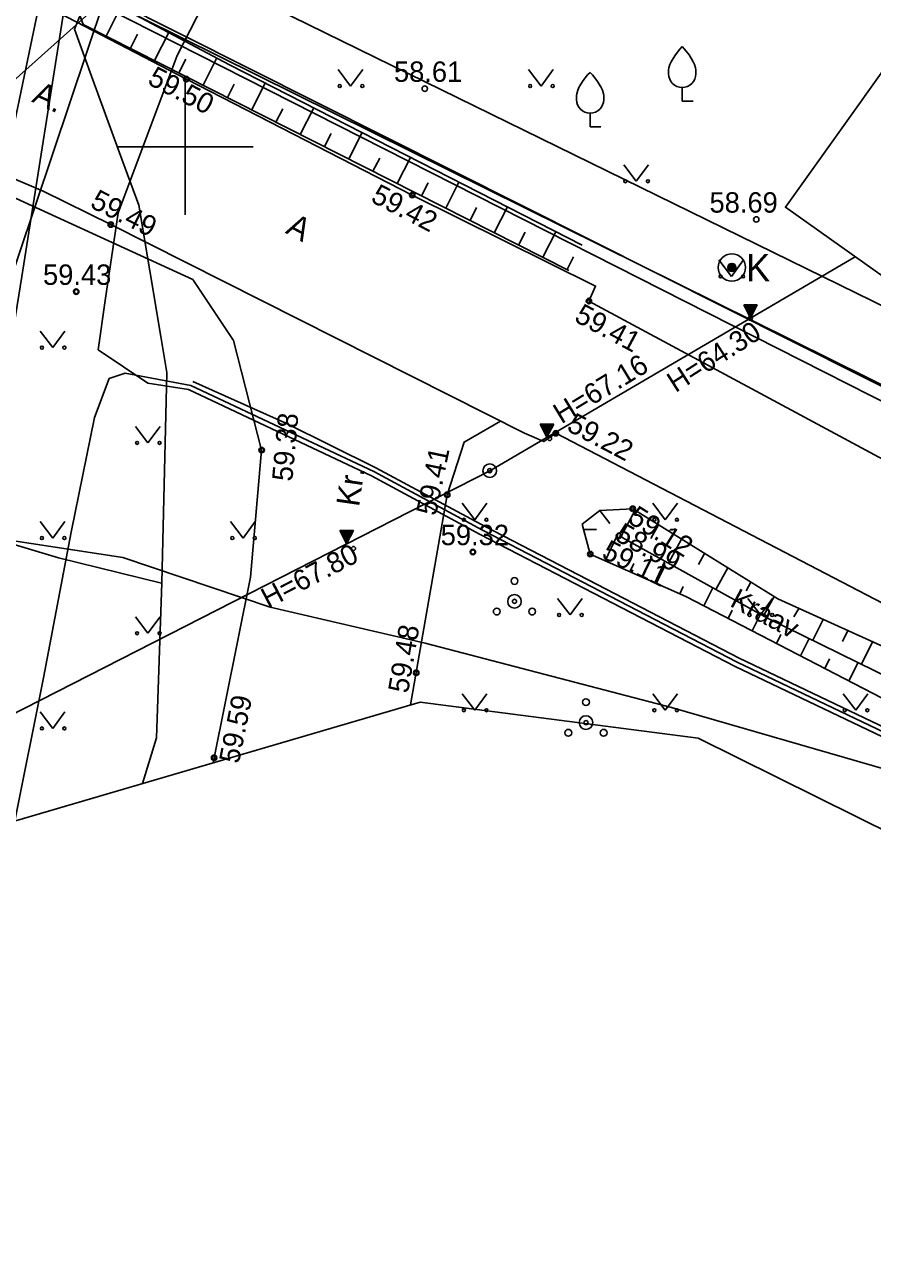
# Model space of a CAD drawing. Extents: x 634492 to 636012, y 6467244 to 6469078.
# Drawn here: x 634994.09 to 635025.27, y 6468109.92 to 6468154.5 of the extents above; entities that cross this region are included whole.
import ezdxf

# ---------------------------------------------------------------- set-up
doc = ezdxf.new("R2010")
doc.units = 0
for name, color, linetype in [('AED', 7, 'Continuous'), ('HALJASTUS', 7, 'Continuous'), ('HOONE', 7, 'Continuous'), ('KORGUS-EH2000', 7, 'Continuous'), ('KPKAABEL', 7, 'Continuous'), ('KTRASS', 7, 'Continuous'), ('MOOTMPUNKT', 7, 'Continuous'), ('MOOTPIIR', 7, 'Continuous'), ('MPKAABEL', 7, 'Continuous'), ('MPOHULIIN', 7, 'Continuous'), ('PIIR', 7, 'Continuous'), ('POST', 7, 'Continuous'), ('PUU', 7, 'Continuous'), ('RELJEEF', 7, 'Continuous'), ('SITRASS', 7, 'Continuous'), ('TEE', 7, 'Continuous'), ('VEEKOGU', 7, 'Continuous'), ('VKAEV', 7, 'Continuous'), ('VORK', 7, 'Continuous')]:
    doc.layers.add(name, color=color, linetype=linetype)

msp = doc.modelspace()

# ---------------------------------------------------------------- linework, layer by layer
at = {"layer": 'AED'}
msp.add_lwpolyline([(635001.127, 6468164.037), (634997.327, 6468155.411), (635029.882, 6468139.041)], dxfattribs=at)
at = {"layer": 'HALJASTUS'}
for p, q in [((635005.619, 6468152.839), (635006.083, 6468152.232)), ((635006.083, 6468152.232), (635006.528, 6468152.839)), ((635012.619, 6468152.839), (635013.083, 6468152.232)), ((635013.083, 6468152.232), (635013.528, 6468152.839)), ((635016.119, 6468149.339), (635016.583, 6468148.732)), ((635016.583, 6468148.732), (635017.028, 6468149.339)), ((635019.619, 6468145.839), (635020.083, 6468145.232)), ((635020.083, 6468145.232), (635020.528, 6468145.839)), ((634994.669, 6468143.22), (634995.133, 6468142.613)), ((634995.133, 6468142.613), (634995.578, 6468143.22)), ((634998.169, 6468139.72), (634998.633, 6468139.113)), ((634998.633, 6468139.113), (634999.078, 6468139.72)), ((635010.185, 6468136.891), (635010.648, 6468136.284)), ((635010.648, 6468136.284), (635011.094, 6468136.891)), ((635017.185, 6468136.891), (635017.648, 6468136.284)), ((635017.648, 6468136.284), (635018.094, 6468136.891)), ((634994.669, 6468136.22), (634995.133, 6468135.613)), ((634995.133, 6468135.613), (634995.578, 6468136.22)), ((635001.669, 6468136.22), (635002.133, 6468135.613)), ((635002.133, 6468135.613), (635002.578, 6468136.22)), ((635013.685, 6468133.391), (635014.148, 6468132.784)), ((635014.148, 6468132.784), (635014.594, 6468133.391)), ((635020.685, 6468133.391), (635021.148, 6468132.784)), ((635021.148, 6468132.784), (635021.594, 6468133.391)), ((634998.169, 6468132.72), (634998.633, 6468132.113)), ((634998.633, 6468132.113), (634999.078, 6468132.72)), ((635010.185, 6468129.891), (635010.648, 6468129.284)), ((635010.648, 6468129.284), (635011.094, 6468129.891)), ((635017.185, 6468129.891), (635017.648, 6468129.284)), ((635017.648, 6468129.284), (635018.094, 6468129.891)), ((635024.185, 6468129.891), (635024.648, 6468129.284)), ((635024.648, 6468129.284), (635025.094, 6468129.891)), ((634994.669, 6468129.22), (634995.133, 6468128.613)), ((634995.133, 6468128.613), (634995.578, 6468129.22))]:
    msp.add_line(p, q, dxfattribs=at)
msp.add_lwpolyline([(635029.445, 6468138.7), (634997.125, 6468155.093)], dxfattribs=at)
for centre in [(635005.682, 6468152.232), (635006.511, 6468152.232), (635012.682, 6468152.232), (635013.511, 6468152.232), (635016.182, 6468148.732), (635017.011, 6468148.732), (635019.682, 6468145.232), (635020.511, 6468145.232), (634994.732, 6468142.613), (634995.56, 6468142.613), (634998.232, 6468139.113), (634999.06, 6468139.113), (635010.247, 6468136.284), (635011.076, 6468136.284), (635017.247, 6468136.284), (635018.076, 6468136.284), (634994.732, 6468135.613), (634995.56, 6468135.613), (635001.732, 6468135.613), (635002.56, 6468135.613), (635013.747, 6468132.784), (635014.576, 6468132.784), (635020.747, 6468132.784), (635021.576, 6468132.784), (634998.232, 6468132.113), (634999.06, 6468132.113), (635010.247, 6468129.284), (635011.076, 6468129.284), (635017.247, 6468129.284), (635018.076, 6468129.284), (635024.247, 6468129.284), (635025.076, 6468129.284), (634994.732, 6468128.613), (634995.56, 6468128.613)]:
    msp.add_circle(centre, 0.055, dxfattribs=at)
at = {"layer": 'HOONE'}
msp.add_lwpolyline([(635033.319, 6468145.789), (635036.241, 6468149.8), (635027.79, 6468155.8), (635022.062, 6468147.775), (635028.573, 6468143.154), (635031.403, 6468147.149), (635033.319, 6468145.789)], dxfattribs=at)
at = {"layer": 'KORGUS-EH2000'}
for centre in [(635000.045, 6468152.487), (635008.808, 6468152.136), (635008.348, 6468148.221), (634997.266, 6468147.139), (635020.993, 6468147.327), (634995.996, 6468144.672), (635014.842, 6468144.327), (635013.624, 6468139.465), (635002.811, 6468138.847), (635009.632, 6468137.202), (635016.454, 6468136.688), (635015.949, 6468135.699), (635010.576, 6468135.101), (635014.891, 6468135.023), (635008.493, 6468130.658), (635001.063, 6468127.533)]:
    msp.add_circle(centre, 0.1, dxfattribs=at)
at = {"layer": 'KPKAABEL'}
for points in [[(635084.992, 6468098.574), (635084.685, 6468098.726), (635084.451, 6468099.08), (635084.787, 6468100.477), (635084.761, 6468101.318), (635084.446, 6468102.171), (635083.227, 6468102.994), (635078.048, 6468105.004), (635069.023, 6468108.832), (635064.165, 6468110.758), (635062.777, 6468111.393), (635058.239, 6468113.249), (635039.958, 6468121.47), (635020.212, 6468130.892), (635010.849, 6468135.749), (635006.854, 6468137.9), (635000.122, 6468141.071), (634998.629, 6468141.307), (634996.805, 6468142.537), (634997.06, 6468144.342), (634997.54, 6468147.57), (634999.71, 6468153.36), (635001.138, 6468156.16)], [(635085.071, 6468098.732), (635084.806, 6468098.863), (635084.64, 6468099.114), (635084.964, 6468100.459), (635084.936, 6468101.352), (635084.592, 6468102.285), (635083.309, 6468103.151), (635078.114, 6468105.167), (635069.09, 6468108.995), (635064.234, 6468110.92), (635062.847, 6468111.555), (635058.309, 6468113.411), (635040.032, 6468121.63), (635020.291, 6468131.05), (635010.931, 6468135.905), (635006.933, 6468138.058), (635000.211, 6468141.224), (634997.791, 6468141.679), (634997.204, 6468141.475), (634996.665, 6468140.041), (634995.813, 6468135.827), (634994.79, 6468130.479), (634993.736, 6468125.217)]]:
    msp.add_lwpolyline(points, dxfattribs=at)
at = {"layer": 'KTRASS'}
msp.add_lwpolyline([(635063.681, 6468125.514), (635063.51, 6468125.134), (635061.02, 6468120.125), (635059.203, 6468117.175), (635058.133, 6468115.215), (635056.777, 6468114.739), (635054.496, 6468115.016), (635052.817, 6468115.998), (635048.694, 6468118.77), (635038.825, 6468123.351), (635028.938, 6468126.184), (635017.881, 6468129.382), (635008.817, 6468131.751), (635003.119, 6468133.071), (634997.715, 6468134.895), (634993.461, 6468135.542), (634991.362, 6468134.805), (634989.514, 6468133.218), (634988.515, 6468131.056), (634986.679, 6468124.878)], dxfattribs=at)
at = {"layer": 'MOOTMPUNKT'}
for centre in [(635000.045, 6468152.487), (635008.348, 6468148.221), (634997.266, 6468147.139), (634995.996, 6468144.672), (635014.842, 6468144.327), (635020.778, 6468143.695), (635013.624, 6468139.465), (635013.397, 6468139.271), (635002.811, 6468138.847), (635011.195, 6468138.091), (635011.196, 6468138.09), (635009.632, 6468137.202), (635016.454, 6468136.688), (635015.949, 6468135.699), (635006.187, 6468135.23), (635010.576, 6468135.101), (635014.891, 6468135.023), (635012.105, 6468133.285), (635008.493, 6468130.658), (635014.733, 6468128.828), (635001.063, 6468127.533)]:
    msp.add_circle(centre, 0.075, dxfattribs=at)
at = {"layer": 'MOOTPIIR'}
for points in [[(634729.989, 6468289.833), (634750.804, 6468284.704), (634775.823, 6468278.361), (634795.331, 6468270.889), (634818.188, 6468259.873), (634849.36, 6468242.981), (634874.498, 6468228.089), (634900.724, 6468210.248), (634917.885, 6468201.479), (634952.478, 6468180.839), (634960.937, 6468175.172), (634964.466, 6468177.673), (634975.002, 6468173.225), (634978.38, 6468172.666), (634990.486, 6468168.308), (634998.369, 6468165.076), (635001.281, 6468163.979), (635000.273, 6468156.584), (635061.864, 6468126.398), (635099.681, 6468108.014), (635138.946, 6468089.337), (635253.62, 6468037.312)], [(635166.628, 6468058.637), (635140.298, 6468070.91), (635122.186, 6468078.569), (635103.295, 6468086.257), (635063.957, 6468105.888), (635018.857, 6468128.259), (635008.638, 6468129.582), (634989.361, 6468123.935), (634953.076, 6468136.692), (634935.419, 6468170.311), (634907.957, 6468188.325), (634892.774, 6468198.47), (634868.726, 6468211.546), (634863.84, 6468216.503), (634790.603, 6468257.391), (634766.581, 6468265.828), (634748.631, 6468268.756), (634730.828, 6468272.911)]]:
    msp.add_lwpolyline(points, dxfattribs=at)
at = {"layer": 'MPKAABEL'}
for points in [[(635015.475, 6468133.728), (635011.006, 6468136.046), (635007.005, 6468138.2), (635003.701, 6468139.841), (635000.282, 6468141.368)], [(635015.475, 6468133.728), (635011.006, 6468136.046), (635007.005, 6468138.2), (635003.701, 6468139.841), (635000.282, 6468141.368)], [(635064.542, 6468110.97), (635064.297, 6468111.067), (635062.911, 6468111.702), (635058.372, 6468113.558), (635040.099, 6468121.775), (635020.362, 6468131.193), (635015.475, 6468133.728)]]:
    msp.add_lwpolyline(points, dxfattribs=at)
at = {"layer": 'MPOHULIIN'}
for p, q in [((635020.778, 6468143.695), (635020.532, 6468144.182)), ((635021.024, 6468144.182), (635020.532, 6468144.182)), ((635020.54, 6468144.165), (635020.884, 6468143.904)), ((635020.559, 6468144.182), (635020.895, 6468143.926)), ((635020.566, 6468144.114), (635020.872, 6468143.881)), ((635020.592, 6468144.063), (635020.861, 6468143.858)), ((635020.601, 6468144.182), (635020.907, 6468143.949)), ((635020.618, 6468144.012), (635020.849, 6468143.836)), ((635020.642, 6468144.182), (635020.918, 6468143.972)), ((635020.683, 6468144.182), (635020.93, 6468143.994)), ((635020.724, 6468144.182), (635020.941, 6468144.017)), ((635020.766, 6468144.182), (635020.952, 6468144.04)), ((635020.778, 6468143.695), (635021.024, 6468144.182)), ((635020.807, 6468144.182), (635020.964, 6468144.062)), ((635020.848, 6468144.182), (635020.975, 6468144.085)), ((635020.889, 6468144.182), (635020.987, 6468144.108)), ((635020.931, 6468144.182), (635020.998, 6468144.13)), ((635020.972, 6468144.182), (635021.01, 6468144.153)), ((635021.013, 6468144.182), (635021.021, 6468144.176)), ((635020.643, 6468143.961), (635020.838, 6468143.813)), ((635020.669, 6468143.91), (635020.826, 6468143.79)), ((635020.695, 6468143.858), (635020.815, 6468143.768)), ((635020.721, 6468143.807), (635020.803, 6468143.745)), ((635020.747, 6468143.756), (635020.792, 6468143.722)), ((635020.773, 6468143.705), (635020.78, 6468143.699)), ((635013.3, 6468139.316), (635013.053, 6468139.802)), ((635013.546, 6468139.802), (635013.053, 6468139.802)), ((635013.062, 6468139.786), (635013.405, 6468139.524)), ((635013.081, 6468139.802), (635013.417, 6468139.547)), ((635013.087, 6468139.735), (635013.394, 6468139.501)), ((635013.113, 6468139.684), (635013.382, 6468139.479)), ((635013.122, 6468139.802), (635013.428, 6468139.569)), ((635013.139, 6468139.632), (635013.371, 6468139.456)), ((635013.164, 6468139.802), (635013.44, 6468139.592)), ((635013.165, 6468139.581), (635013.359, 6468139.433)), ((635013.191, 6468139.53), (635013.348, 6468139.411)), ((635013.205, 6468139.802), (635013.451, 6468139.615)), ((635013.246, 6468139.802), (635013.463, 6468139.638)), ((635013.287, 6468139.802), (635013.474, 6468139.66)), ((635013.3, 6468139.316), (635013.546, 6468139.802)), ((635013.329, 6468139.802), (635013.486, 6468139.683)), ((635013.37, 6468139.802), (635013.497, 6468139.706)), ((635013.411, 6468139.802), (635013.509, 6468139.728)), ((635013.452, 6468139.802), (635013.52, 6468139.751)), ((635013.494, 6468139.802), (635013.532, 6468139.774)), ((635013.535, 6468139.802), (635013.543, 6468139.796)), ((635013.217, 6468139.479), (635013.336, 6468139.388)), ((635013.243, 6468139.428), (635013.325, 6468139.365)), ((635013.269, 6468139.377), (635013.313, 6468139.343)), ((635013.295, 6468139.326), (635013.302, 6468139.32)), ((635005.936, 6468135.398), (635005.689, 6468135.885)), ((635006.182, 6468135.885), (635005.689, 6468135.885)), ((635005.697, 6468135.868), (635006.041, 6468135.607)), ((635005.717, 6468135.885), (635006.053, 6468135.629)), ((635005.723, 6468135.817), (635006.03, 6468135.584)), ((635005.749, 6468135.766), (635006.018, 6468135.561)), ((635005.758, 6468135.885), (635006.064, 6468135.652)), ((635005.775, 6468135.715), (635006.007, 6468135.539)), ((635005.799, 6468135.885), (635006.076, 6468135.675)), ((635005.801, 6468135.664), (635005.995, 6468135.516)), ((635005.827, 6468135.613), (635005.984, 6468135.493)), ((635005.841, 6468135.885), (635006.087, 6468135.697)), ((635005.853, 6468135.561), (635005.972, 6468135.47)), ((635005.879, 6468135.51), (635005.961, 6468135.448)), ((635005.882, 6468135.885), (635006.098, 6468135.72)), ((635005.923, 6468135.885), (635006.11, 6468135.743)), ((635005.936, 6468135.398), (635006.182, 6468135.885)), ((635005.964, 6468135.885), (635006.121, 6468135.765)), ((635006.006, 6468135.885), (635006.133, 6468135.788)), ((635006.047, 6468135.885), (635006.144, 6468135.811)), ((635006.088, 6468135.885), (635006.156, 6468135.833)), ((635006.129, 6468135.885), (635006.167, 6468135.856)), ((635006.171, 6468135.885), (635006.179, 6468135.879)), ((635005.905, 6468135.459), (635005.949, 6468135.425)), ((635005.93, 6468135.408), (635005.938, 6468135.402))]:
    msp.add_line(p, q, dxfattribs=at)
msp.add_lwpolyline([(635024.627, 6468145.954), (635011.196, 6468138.09), (634992.322, 6468128.453), (634991.287, 6468124.499)], dxfattribs=at)
at = {"layer": 'PIIR'}
msp.add_lwpolyline([(635054.91, 6468337.03), (635021.68, 6468237.97), (635018.18, 6468225.9), (635016.31, 6468226.44), (635015.03, 6468219.47), (635015.55, 6468212.67), (635017.37, 6468198.73), (635003.89, 6468170.07), (634997.04, 6468155.43), (634990.54, 6468149.62), (634966.59, 6468068.8), (634950.38, 6468014.11), (634947.41, 6468014.98), (634932.9, 6468020.23), (634915.38, 6468026.36), (634930.53, 6468048.22), (634944.64, 6468080.57), (634970.64, 6468158.72), (634974.04, 6468165.88), (634980.85, 6468188.27), (635002.39, 6468244.22), (635020.13, 6468302.72)], dxfattribs=at)
for points in [[(635003.89, 6468170.07), (635017.37, 6468198.73), (635015.55, 6468212.67), (635015.03, 6468219.47), (635016.31, 6468226.44), (635018.18, 6468225.9), (635019.93, 6468225.4), (635074.96, 6468209.63), (635062.87, 6468182.63), (635055.58, 6468166.17), (635047.43, 6468147.65), (635053.77, 6468141.23), (635055.76, 6468134.83), (635051.84, 6468128.24), (634997.04, 6468155.43)], [(634997.04, 6468155.43), (635051.84, 6468128.24), (635080.32, 6468113.14), (635078.16, 6468105.95), (635047.11, 6467987.54), (635032.65, 6467991.52), (634950.38, 6468014.11), (634966.59, 6468068.8), (634968.83, 6468073.68), (634979.92, 6468104.42)], [(634990.54, 6468149.62), (634997.04, 6468155.43), (634979.92, 6468104.42), (634968.83, 6468073.68), (634966.59, 6468068.8)]]:
    msp.add_lwpolyline(points, close=True, dxfattribs=at)
at = {"layer": 'POST'}
msp.add_circle((635011.196, 6468138.09), 0.25, dxfattribs=at)
at = {"layer": 'PUU'}
for p, q in [((635018.271, 6468151.681), (635018.271, 6468152.181)), ((635018.671, 6468151.681), (635018.271, 6468151.681)), ((635014.884, 6468150.733), (635014.884, 6468151.233)), ((635015.284, 6468150.733), (635014.884, 6468150.733))]:
    msp.add_line(p, q, dxfattribs=at)
for points in [[(635017.771, 6468152.681), (635017.771, 6468152.831), (635017.781, 6468152.896), (635017.816, 6468153.026), (635017.876, 6468153.146), (635018.021, 6468153.381), (635018.181, 6468153.586), (635018.271, 6468153.681)], [(635018.771, 6468152.681), (635018.771, 6468152.831), (635018.761, 6468152.896), (635018.726, 6468153.026), (635018.666, 6468153.146), (635018.521, 6468153.381), (635018.361, 6468153.586), (635018.271, 6468153.681)], [(635014.384, 6468151.733), (635014.384, 6468151.883), (635014.394, 6468151.948), (635014.429, 6468152.078), (635014.489, 6468152.198), (635014.634, 6468152.433), (635014.794, 6468152.638), (635014.884, 6468152.733)], [(635015.384, 6468151.733), (635015.384, 6468151.883), (635015.374, 6468151.948), (635015.339, 6468152.078), (635015.279, 6468152.198), (635015.134, 6468152.433), (635014.974, 6468152.638), (635014.884, 6468152.733)]]:
    msp.add_lwpolyline(points, dxfattribs=at)
for centre, radius in [((635012.105, 6468134.035), 0.125), ((635012.105, 6468133.285), 0.25), ((635011.455, 6468132.91), 0.125), ((635012.755, 6468132.91), 0.125), ((635014.733, 6468129.578), 0.125), ((635014.733, 6468128.828), 0.25), ((635014.083, 6468128.453), 0.125), ((635015.383, 6468128.453), 0.125)]:
    msp.add_circle(centre, radius, dxfattribs=at)
for centre in [(635018.271, 6468152.681), (635014.884, 6468151.733)]:
    msp.add_arc(centre, 0.5, 180, 0, dxfattribs=at)
at = {"layer": 'RELJEEF'}
for p, q in [((634997.635, 6468155.141), (634997.093, 6468154.071)), ((634998.251, 6468154.145), (634997.985, 6468153.619)), ((634999.401, 6468154.202), (634998.877, 6468153.167)), ((635000.026, 6468153.224), (634999.769, 6468152.715)), ((635001.168, 6468153.264), (635000.661, 6468152.263)), ((635001.803, 6468152.306), (635001.553, 6468151.811)), ((635002.944, 6468152.345), (635002.445, 6468151.359)), ((635003.585, 6468151.398), (635003.336, 6468150.907)), ((635004.724, 6468151.433), (635004.228, 6468150.455)), ((635005.368, 6468150.49), (635005.12, 6468150.003)), ((635006.505, 6468150.522), (635006.012, 6468149.55)), ((635007.15, 6468149.582), (635006.904, 6468149.098)), ((635008.285, 6468149.61), (635007.796, 6468148.646)), ((635008.932, 6468148.674), (635008.688, 6468148.194)), ((635010.065, 6468148.699), (635009.58, 6468147.742)), ((635010.714, 6468147.766), (635010.472, 6468147.29)), ((635011.845, 6468147.787), (635011.364, 6468146.838)), ((635012.496, 6468146.859), (635012.256, 6468146.386)), ((635013.626, 6468146.876), (635013.148, 6468145.934)), ((635015.244, 6468136.629), (635015.607, 6468136.153)), ((635016.544, 6468136.632), (635016.014, 6468135.663)), ((635017.395, 6468136.103), (635017.118, 6468135.597)), ((635014.65, 6468135.931), (635015.121, 6468135.931)), ((635015.436, 6468134.781), (635015.89, 6468135.731)), ((635018.245, 6468135.575), (635017.763, 6468134.692)), ((635016.351, 6468134.375), (635016.496, 6468134.68)), ((635017.268, 6468133.968), (635017.638, 6468134.762)), ((635019.096, 6468135.046), (635018.873, 6468134.638)), ((635019.948, 6468134.517), (635019.511, 6468133.723)), ((635018.182, 6468133.562), (635018.306, 6468133.828)), ((635019.07, 6468133.119), (635019.4, 6468133.784)), ((635020.799, 6468133.988), (635020.626, 6468133.674)), ((635021.649, 6468133.46), (635021.26, 6468132.753)), ((635019.958, 6468132.659), (635020.106, 6468132.957)), ((635022.553, 6468133.028), (635022.378, 6468132.711)), ((635020.846, 6468132.199), (635021.151, 6468132.813)), ((635023.448, 6468132.623), (635023.072, 6468131.853)), ((635021.732, 6468131.74), (635021.897, 6468132.067)), ((635024.359, 6468132.211), (635024.165, 6468131.813)), ((635022.62, 6468131.28), (635022.942, 6468131.917)), ((635025.271, 6468131.798), (635024.867, 6468130.972)), ((635023.508, 6468130.82), (635023.683, 6468131.167)), ((635024.396, 6468130.36), (635024.737, 6468131.036))]:
    msp.add_line(p, q, dxfattribs=at)
for points in [[(635014.109, 6468145.447), (634996.247, 6468154.5), (634995.786, 6468155.773), (634995.962, 6468156.931), (634998.369, 6468165.076)], [(635014.588, 6468146.383), (635001.633, 6468153.016), (634996.934, 6468155.513), (634996.811, 6468155.917), (634997.185, 6468156.862), (635000.169, 6468164.398)], [(635014.278, 6468145.951), (635014.04, 6468145.482)], [(635015.949, 6468135.699), (635021.409, 6468132.67), (635028.022, 6468129.422), (635036.38, 6468125.136), (635043.033, 6468122.222), (635048.196, 6468120.41), (635049.072, 6468119.993), (635057.241, 6468115.777)]]:
    msp.add_lwpolyline(points, dxfattribs=at)
at = {"layer": 'SITRASS'}
for points in [[(634996.972, 6468165.649), (634996.296, 6468162.711), (634995.181, 6468157.874), (634992.971, 6468147.299), (634991.353, 6468143.154), (634986.061, 6468127.211), (634985.487, 6468125.297)], [(634998.267, 6468165.114), (634997.728, 6468164.363), (634995.65, 6468155.703), (634993.994, 6468145.233), (634993.548, 6468142.413), (634988.219, 6468124.337)], [(635000.066, 6468164.437), (634995.93, 6468154.321), (634996.562, 6468152.592), (634997.592, 6468149.774), (634998.294, 6468147.852), (634999.102, 6468143.02), (634999.324, 6468141.695), (634999.14, 6468133.966), (634998.942, 6468128.262), (634998.434, 6468126.593)], [(634964.12, 6468146.7), (634966.25, 6468146), (634967.99, 6468145.423), (634968.067, 6468145.39), (634968.8, 6468145), (634970.57, 6468144.25), (634972.005, 6468143.775), (634972.034, 6468143.764), (634984.825, 6468138.632), (634984.835, 6468138.628), (634989.47, 6468136.65), (634991.66, 6468135.99), (634995.34, 6468134.89), (634999.13, 6468133.95)]]:
    msp.add_lwpolyline(points, dxfattribs=at)
at = {"layer": 'TEE'}
for points in [[(635177.448, 6468064.169), (635155.92, 6468074.102), (635134.072, 6468084.667), (635123.747, 6468089.24), (635113.206, 6468094.678), (635092.516, 6468105.171), (635072.118, 6468115.116), (635050.752, 6468125.603), (635043.107, 6468129.126), (635038.285, 6468131.19), (635031.168, 6468135.534), (635014.842, 6468144.327), (635015.087, 6468144.877), (635008.348, 6468148.221), (635000.045, 6468152.487), (634995.354, 6468154.924), (634994.388, 6468155.832), (634997.458, 6468165.408)], [(634984.682, 6468125.58), (634988.768, 6468138.955), (634991.508, 6468147.246), (634992.061, 6468148.739), (634992.345, 6468149.099), (634992.592, 6468149.18), (634993.002, 6468149.082), (634993.6, 6468148.867), (634994.782, 6468148.362), (634997.266, 6468147.139), (635012.468, 6468139.466), (635013.184, 6468139.158), (635013.624, 6468139.465), (635028.949, 6468131.486), (635048.888, 6468121.755), (635062.084, 6468115.22)], [(635001.027, 6468127.353), (635002.403, 6468134.17), (635002.811, 6468138.847), (635001.783, 6468142.872), (635000.281, 6468145.121), (634992.143, 6468148.842)], [(635011.596, 6468139.906), (635010.253, 6468139.144), (635009.632, 6468137.202), (635008.288, 6468129.48)]]:
    msp.add_lwpolyline(points, dxfattribs=at)
at = {"layer": 'VEEKOGU'}
msp.add_lwpolyline([(635056.879, 6468114.813), (635057.701, 6468114.549), (635058.274, 6468114.636), (635058.603, 6468114.913), (635058.754, 6468115.419), (635058.637, 6468115.858), (635058.252, 6468116.36), (635057.538, 6468116.926), (635048.511, 6468121.082), (635042.684, 6468123.518), (635035.168, 6468126.668), (635028.555, 6468130.312), (635021.784, 6468133.376), (635016.454, 6468136.688), (635015.244, 6468136.629), (635014.598, 6468136.128), (635014.891, 6468135.023), (635018.405, 6468133.463), (635027.681, 6468128.658), (635037.125, 6468123.659), (635047.648, 6468119.33), (635056.879, 6468114.813)], dxfattribs=at)
at = {"layer": 'VKAEV'}
for radius in [0.5, 0.15, 0.125, 0.1, 0.075, 0.05, 0.025]:
    msp.add_circle((635020.096, 6468145.559), radius, dxfattribs=at)
at = {"layer": 'VORK'}
for p, q in [((635000, 6468152.5), (635000, 6468147.5)), ((634997.5, 6468150), (635002.5, 6468150))]:
    msp.add_line(p, q, dxfattribs=at)

# ---------------------------------------------------------------- texts
at = {"layer": 'KORGUS-EH2000'}
for s, rotation, p in [('59.50', 332.3686, (634998.575, 6468152.325)), ('59.42', 332.5648, (635006.783, 6468147.997)), ('59.49', 333.2386, (634996.466, 6468147.789)), ('59.41', 331.754, (635014.263, 6468143.604)), ('59.38', 84.7053, (635003.936, 6468137.678)), ('59.22', 332.3168, (635013.985, 6468139.584)), ('59.41', 78.4224, (635009.218, 6468136.405)), ('59.12', 328.0631, (635016.23, 6468136.207)), ('58.99', 330.9395, (635015.748, 6468135.559)), ('59.11', 334.0073, (635015.267, 6468134.898)), ('59.48', 80.2871, (635008.191, 6468129.88)), ('59.59', 78.6176, (635001.972, 6468127.289))]:
    msp.add_text(s, height=0.75, rotation=rotation, dxfattribs=at).set_placement(p)
for s, p in [('58.61', (635007.676, 6468152.386)), ('58.69', (635019.274, 6468147.577)), ('59.43', (634994.775, 6468144.922)), ('59.32', (635009.393, 6468135.351))]:
    msp.add_text(s, height=0.75, dxfattribs=at).set_placement(p)
at = {"layer": 'MPOHULIIN'}
for s, rotation, p in [('H=64.30', 32.6273, (635018.025, 6468140.939)), ('H=67.16', 31.2784, (635013.829, 6468139.793)), ('H=67.80', 27.4622, (635003.046, 6468133.015))]:
    msp.add_text(s, height=0.75, rotation=rotation, dxfattribs=at).set_placement(p)
at = {"layer": 'TEE'}
for s, rotation, p in [('A.', 335.5136, (634994.327, 6468151.666)), ('A', 331.913, (635003.653, 6468146.842)), ('Kr.', 81.8292, (635006.391, 6468136.738))]:
    msp.add_text(s, height=0.85, rotation=rotation, dxfattribs=at).set_placement(p)
at = {"layer": 'VEEKOGU'}
msp.add_text('Kraav', height=0.75, rotation=332.0492, dxfattribs=at).set_placement((635019.986, 6468133.128))
at = {"layer": 'VKAEV'}
msp.add_text('K', height=1, dxfattribs=at).set_placement((635020.612, 6468145.053))

doc.saveas('drawing.dxf')
